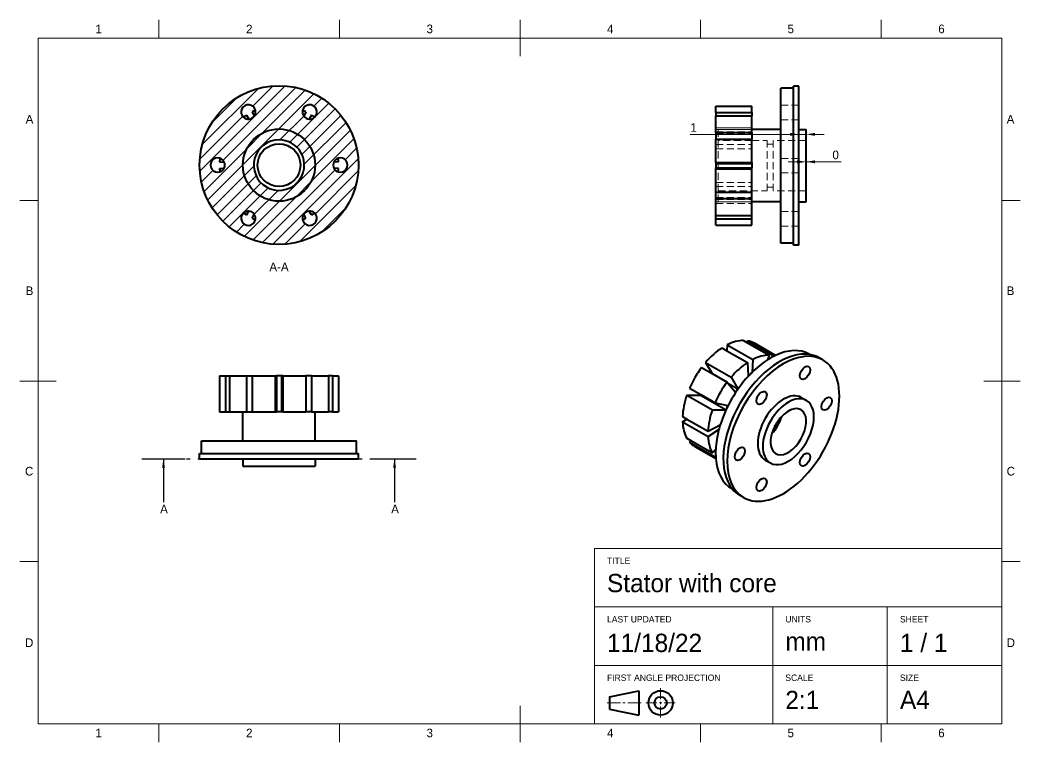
# Model space of a CAD drawing. Header units: millimetres. Extents: x 15 to 292, y 5 to 205.
import ezdxf

# ---------------------------------------------------------------- set-up
doc = ezdxf.new("R2010")
doc.units = ezdxf.units.MM
doc.linetypes.add('DraftedLine', pattern=[3, 2, -1])
doc.linetypes.add('SectionLineISO', pattern=[13.758333, 4.233333, -2.116667, 1.058333, -2.116667, 4.233333])
for name, color, linetype in [('Annotations', 7, 'Continuous'), ('Border', 7, 'Continuous'), ('Geometries', 7, 'Continuous')]:
    doc.layers.add(name, color=color, linetype=linetype)
doc.styles.add('Shapr0', font='txt', dxfattribs={"height": 2.3925})
doc.styles.add('Shapr1', font='txt', dxfattribs={"height": 2.3925})
doc.styles.add('Shapr4', font='txt', dxfattribs={"height": 2.3925})
doc.styles.add('Shapr5', font='txt', dxfattribs={"height": 1.19625})
doc.styles.add('Shapr6', font='txt', dxfattribs={"height": 1.19625})
doc.dimstyles.new('ISO-25', dxfattribs={"dimtxt": 2.5, "dimasz": 2.5, "dimexe": 1.25, "dimexo": 0.625, "dimtad": 1, "dimtxsty": 'Standard', "dimcen": 2.5, "dimadec": 0, "dimazin": 0, "dimtfac": 1, "dimtmove": 0, "dimatfit": 3, "dimfxl": 1, "dimarcsym": 0})

# ---------------------------------------------------------------- blocks, each defined once
blk = doc.blocks.new('*D2')
at = {"layer": 'Annotations', "color": 0, "linetype": 'Continuous', "lineweight": 15}
for p, q in [((232.75, 174.03), (232.75, 164.47)), ((232.75, 155.28), (232.75, 166.97)), ((230.25, 165.72), (227.75, 165.72)), ((232.75, 165.72), (242.43, 165.72)), ((232.75, 165.72), (232.75, 165.72)), ((235.25, 165.72), (237.75, 165.72))]:
    blk.add_line(p, q, dxfattribs=at)
at = {"layer": 'Annotations', "color": 0}
for points in [[(230.25, 165.3), (230.25, 166.13), (232.75, 165.72)], [(235.25, 166.13), (235.25, 165.3), (232.75, 165.72)]]:
    blk.add_solid(points, dxfattribs=at)
at = {"layer": 'Defpoints', "color": 0}
for p in [(232.75, 174.65), (232.75, 165.72), (232.75, 154.65)]:
    blk.add_point(p, dxfattribs=at)
at = {"layer": 'Annotations', "color": 0, "lineweight": 15, "insert": (240.93, 167.61), "char_height": 2.393, "attachment_point": 5, "style": 'Shapr4'}
blk.add_mtext('\\A1;0', dxfattribs=at)
blk = doc.blocks.new('*D3')
at = {"layer": 'Annotations', "color": 0, "linetype": 'Continuous', "lineweight": 15}
for p, q in [((230.75, 173.32), (200.6, 173.32)), ((228.25, 173.32), (225.75, 173.32)), ((230.75, 173.32), (232.75, 173.32)), ((235.25, 173.32), (237.75, 173.32))]:
    blk.add_line(p, q, dxfattribs=at)
at = {"layer": 'Annotations', "color": 0}
for points in [[(228.25, 172.91), (228.25, 173.74), (230.75, 173.32)], [(235.25, 173.74), (235.25, 172.91), (232.75, 173.32)]]:
    blk.add_solid(points, dxfattribs=at)
at = {"layer": 'Defpoints', "color": 0}
for p in [(232.75, 173.32), (230.75, 164.65), (232.75, 164.65)]:
    blk.add_point(p, dxfattribs=at)
at = {"layer": 'Annotations', "color": 0, "lineweight": 15, "insert": (201.58, 175.22), "char_height": 2.393, "attachment_point": 5, "style": 'Shapr4'}
blk.add_mtext('\\A1;1', dxfattribs=at)
blk = doc.blocks.new('*U5')
at = {"layer": 'Border', "linetype": 'Continuous', "lineweight": 15}
for p, q in [((287, 58.6), (174.1, 58.6)), ((174.1, 10), (174.1, 58.6)), ((287, 10), (287, 58.6)), ((287, 42.4), (174.1, 42.4)), ((223.5, 10), (223.5, 42.4)), ((255.25, 10), (255.25, 42.4)), ((287, 26.2), (174.1, 26.2)), ((192.450088, 16.837486), (192.450088, 19.875004)), ((177.6, 15.82498), (181.312522, 15.82498)), ((181.987526, 15.82498), (182.66253, 15.82498)), ((187.050056, 15.82498), (183.337534, 15.82498)), ((191.437582, 15.82498), (188.400064, 15.82498)), ((192.112586, 15.82498), (192.78759, 15.82498)), ((192.450088, 15.487478), (192.450088, 16.162482)), ((192.450088, 14.812474), (192.450088, 11.774956)), ((193.462594, 15.82498), (196.500112, 15.82498)), ((287, 10), (174.1, 10))]:
    blk.add_line(p, q, dxfattribs=at)
at = {"layer": 'Border', "linetype": 'Continuous', "lineweight": 40}
for p, q in [((178.275004, 17.51249), (186.375052, 19.2)), ((178.275004, 17.51249), (178.275004, 14.13747)), ((186.375052, 19.2), (186.375052, 12.44996)), ((178.275004, 14.13747), (186.375052, 12.44996))]:
    blk.add_line(p, q, dxfattribs=at)
for radius in [3.37502, 1.68751]:
    blk.add_circle((192.450088, 15.82498), radius, dxfattribs=at)
blk = doc.blocks.new('*U4')
at = {"layer": 'Annotations', "linetype": 'Continuous', "lineweight": -3}
for p, q in [((48.75, 83.45), (60.75, 83.45)), ((112.75, 83.45), (124.75, 83.45))]:
    blk.add_line(p, q, dxfattribs=at)
at = {"layer": 'Annotations', "linetype": 'SectionLineISO', "lineweight": -3, "flags": 128}
blk.add_lwpolyline([(54.75, 83.45), (118.75, 83.45)], dxfattribs=at)
at = {"layer": 'Annotations', "linetype": 'Continuous', "lineweight": -3, "char_height": 2.39, "width": 2000, "attachment_point": 4, "style": 'Shapr5'}
for insert in [(53.82, 69.54), (117.82, 69.54)]:
    blk.add_mtext('A', dxfattribs=dict(at, insert=insert))
at = {"layer": 'Annotations', "linetype": 'Continuous', "lineweight": -3}
for points in [[(54.75, 83.45), (54.75, 71.45)], [(118.75, 83.45), (118.75, 71.45)]]:
    blk.add_leader(points, dimstyle='ISO-25', dxfattribs=at)

msp = doc.modelspace()

# ---------------------------------------------------------------- hatches: boundary and pattern name
at = {"layer": 'Geometries', "linetype": 'Continuous', "lineweight": 15}
h = msp.add_hatch(dxfattribs=at)
h.set_pattern_fill('ANSI31', color=256, scale=0.75, style=0)
h.set_pattern_definition([(45, (86.75, 164.809), (-1.6838, 1.6838), [])])
h.paths.add_polyline_path([(86.75, 171.809), (86.538, 171.806), (86.327, 171.796), (86.116, 171.78), (85.905, 171.758), (85.696, 171.729), (85.487, 171.694), (85.279, 171.653), (85.073, 171.605), (84.868, 171.551), (84.665, 171.491), (84.464, 171.425), (84.265, 171.353), (84.069, 171.275), (83.874, 171.191), (83.683, 171.101), (83.494, 171.006), (83.308, 170.904), (83.125, 170.798), (82.946, 170.685), (82.77, 170.568), (82.598, 170.445), (82.429, 170.316), (82.265, 170.183), (82.104, 170.045), (81.948, 169.902), (81.796, 169.755), (81.649, 169.603), (81.507, 169.446), (81.369, 169.286), (81.236, 169.121), (81.108, 168.952), (80.985, 168.78), (80.868, 168.604), (80.756, 168.424), (80.649, 168.241), (80.548, 168.055), (80.453, 167.866), (80.363, 167.675), (80.28, 167.48), (80.202, 167.283), (80.13, 167.084), (80.064, 166.883), (80.005, 166.68), (79.951, 166.475), (79.904, 166.269), (79.863, 166.061), (79.828, 165.853), (79.8, 165.643), (79.778, 165.432), (79.762, 165.221), (79.753, 165.01), (79.75, 164.798), (79.754, 164.587), (79.763, 164.375), (79.78, 164.164), (79.802, 163.954), (79.831, 163.744), (79.867, 163.535), (79.908, 163.328), (79.956, 163.122), (80.011, 162.917), (80.071, 162.714), (80.137, 162.513), (80.21, 162.314), (80.288, 162.118), (80.372, 161.924), (80.462, 161.732), (80.558, 161.543), (80.66, 161.358), (80.767, 161.175), (80.88, 160.996), (80.998, 160.82), (81.121, 160.648), (81.249, 160.48), (81.383, 160.316), (81.521, 160.155), (81.664, 159.999), (81.812, 159.848), (81.964, 159.701), (82.121, 159.558), (82.281, 159.421), (82.446, 159.288), (82.615, 159.161), (82.788, 159.038), (82.964, 158.921), (83.144, 158.809), (83.327, 158.703), (83.513, 158.602), (83.702, 158.507), (83.894, 158.418), (84.089, 158.335), (84.286, 158.257), (84.485, 158.186), (84.686, 158.12), (84.889, 158.061), (85.094, 158.008), (85.3, 157.961), (85.508, 157.92), (85.717, 157.886), (85.927, 157.858), (86.137, 157.836), (86.348, 157.821), (86.56, 157.812), (86.772, 157.809), (86.983, 157.813), (87.195, 157.823), (87.406, 157.84), (87.616, 157.863), (87.826, 157.892), (88.034, 157.928), (88.242, 157.97), (88.448, 158.018), (88.652, 158.072), (88.855, 158.133), (89.056, 158.2), (89.255, 158.272), (89.451, 158.351), (89.645, 158.436), (89.837, 158.526), (90.025, 158.622), (90.211, 158.724), (90.393, 158.832), (90.572, 158.945), (90.748, 159.063), (90.919, 159.186), (91.088, 159.315), (91.252, 159.448), (91.412, 159.587), (91.567, 159.73), (91.719, 159.878), (91.866, 160.031), (92.008, 160.188), (92.145, 160.349), (92.277, 160.514), (92.405, 160.683), (92.527, 160.856), (92.644, 161.032), (92.755, 161.212), (92.861, 161.395), (92.962, 161.582), (93.056, 161.771), (93.145, 161.963), (93.228, 162.158), (93.306, 162.355), (93.377, 162.554), (93.442, 162.755), (93.501, 162.959), (93.554, 163.164), (93.601, 163.37), (93.641, 163.578), (93.675, 163.787), (93.703, 163.997), (93.724, 164.207), (93.739, 164.418), (93.748, 164.63), (93.75, 164.841), (93.746, 165.053), (93.735, 165.264), (93.718, 165.475), (93.695, 165.686), (93.665, 165.895), (93.629, 166.104), (93.587, 166.311), (93.538, 166.517), (93.484, 166.722), (93.423, 166.924), (93.356, 167.125), (93.283, 167.324), (93.204, 167.52), (93.119, 167.714), (93.028, 167.905), (92.932, 168.094), (92.829, 168.279), (92.722, 168.461), (92.609, 168.64), (92.49, 168.815), (92.366, 168.987), (92.237, 169.155), (92.104, 169.319), (91.965, 169.479), (91.821, 169.634), (91.673, 169.785), (91.52, 169.932), (91.363, 170.074), (91.202, 170.211), (91.037, 170.343), (90.867, 170.47), (90.694, 170.592), (90.518, 170.709), (90.338, 170.82), (90.154, 170.925), (89.968, 171.026), (89.778, 171.12), (89.586, 171.209), (89.391, 171.291), (89.194, 171.368), (88.995, 171.439), (88.793, 171.504), (88.59, 171.563), (88.385, 171.615), (88.178, 171.662), (87.971, 171.702), (87.762, 171.735), (87.552, 171.763), (87.341, 171.784), (87.13, 171.799), (86.919, 171.807)], flags=0)
h.paths.add_polyline_path([(95.41, 169.809), (95.534, 169.588), (95.652, 169.365), (95.764, 169.138), (95.871, 168.909), (95.972, 168.677), (96.067, 168.442), (96.156, 168.205), (96.239, 167.966), (96.315, 167.725), (96.386, 167.482), (96.451, 167.238), (96.509, 166.991), (96.561, 166.744), (96.607, 166.495), (96.646, 166.245), (96.679, 165.994), (96.706, 165.743), (96.727, 165.491), (96.741, 165.238), (96.748, 164.985), (96.75, 164.732), (96.745, 164.479), (96.733, 164.227), (96.715, 163.974), (96.691, 163.723), (96.66, 163.471), (96.623, 163.221), (96.58, 162.972), (96.53, 162.724), (96.474, 162.477), (96.412, 162.232), (96.344, 161.988), (96.27, 161.747), (96.189, 161.507), (96.102, 161.269), (96.01, 161.034), (95.911, 160.801), (95.807, 160.57), (95.697, 160.342), (95.581, 160.117), (95.46, 159.896), (95.333, 159.677), (95.2, 159.461), (95.062, 159.249), (94.919, 159.041), (94.77, 158.836), (94.617, 158.635), (94.458, 158.438), (94.294, 158.245), (94.126, 158.056), (93.953, 157.872), (93.775, 157.692), (93.593, 157.517), (93.406, 157.346), (93.215, 157.18), (93.02, 157.019), (92.821, 156.863), (92.618, 156.712), (92.411, 156.566), (92.201, 156.425), (91.987, 156.29), (91.77, 156.16), (91.55, 156.036), (91.326, 155.917), (91.1, 155.805), (90.871, 155.697), (90.639, 155.596), (90.404, 155.501), (90.168, 155.411), (89.929, 155.328), (89.688, 155.25), (89.445, 155.179), (89.201, 155.114), (88.955, 155.055), (88.708, 155.002), (88.459, 154.956), (88.209, 154.916), (87.958, 154.882), (87.707, 154.855), (87.455, 154.834), (87.202, 154.819), (86.949, 154.811), (86.696, 154.809), (86.443, 154.814), (86.191, 154.825), (85.938, 154.842), (85.686, 154.866), (85.435, 154.896), (85.185, 154.932), (84.936, 154.975), (84.687, 155.024), (84.441, 155.079), (84.195, 155.141), (83.951, 155.209), (83.71, 155.282), (83.47, 155.362), (83.232, 155.448), (82.996, 155.54), (82.763, 155.638), (82.532, 155.742), (82.304, 155.852), (82.079, 155.967), (81.857, 156.088), (81.638, 156.215), (81.422, 156.347), (81.21, 156.484), (81.001, 156.627), (80.796, 156.775), (80.594, 156.928), (80.397, 157.086), (80.204, 157.25), (80.014, 157.418), (79.83, 157.59), (79.649, 157.768), (79.473, 157.95), (79.302, 158.136), (79.136, 158.326), (78.974, 158.521), (78.818, 158.72), (78.666, 158.922), (78.52, 159.129), (78.379, 159.339), (78.243, 159.552), (78.113, 159.769), (77.988, 159.989), (77.869, 160.212), (77.756, 160.439), (77.648, 160.667), (77.546, 160.899), (77.45, 161.133), (77.36, 161.369), (77.276, 161.608), (77.198, 161.849), (77.126, 162.091), (77.061, 162.336), (77.001, 162.582), (76.948, 162.829), (76.901, 163.077), (76.86, 163.327), (76.826, 163.578), (76.798, 163.829), (76.777, 164.081), (76.761, 164.334), (76.752, 164.587), (76.75, 164.84), (76.754, 165.092), (76.764, 165.345), (76.781, 165.598), (76.804, 165.85), (76.834, 166.101), (76.87, 166.351), (76.912, 166.601), (76.96, 166.849), (77.015, 167.096), (77.076, 167.341), (77.143, 167.585), (77.216, 167.828), (77.296, 168.068), (77.381, 168.306), (77.473, 168.542), (77.57, 168.775), (77.673, 169.006), (77.782, 169.234), (77.897, 169.46), (78.018, 169.682), (78.144, 169.902), (78.275, 170.118), (78.412, 170.33), (78.555, 170.539), (78.702, 170.745), (78.855, 170.947), (79.013, 171.144), (79.176, 171.338), (79.343, 171.528), (79.515, 171.713), (79.692, 171.894), (79.874, 172.07), (80.06, 172.241), (80.25, 172.408), (80.444, 172.57), (80.643, 172.727), (80.845, 172.879), (81.051, 173.026), (81.261, 173.168), (81.474, 173.304), (81.69, 173.434), (81.91, 173.56), (82.133, 173.679), (82.359, 173.793), (82.587, 173.901), (82.819, 174.004), (83.053, 174.1), (83.289, 174.191), (83.527, 174.275), (83.768, 174.354), (84.01, 174.426), (84.254, 174.493), (84.5, 174.553), (84.747, 174.606), (84.996, 174.654), (85.245, 174.695), (85.496, 174.73), (85.747, 174.759), (85.999, 174.781), (86.252, 174.797), (86.505, 174.806), (86.758, 174.809), (87.01, 174.806), (87.263, 174.796), (87.516, 174.78), (87.768, 174.757), (88.019, 174.728), (88.27, 174.693), (88.519, 174.651), (88.767, 174.603), (89.015, 174.549), (89.26, 174.489), (89.504, 174.422), (89.747, 174.349), (89.987, 174.271), (90.225, 174.186), (90.461, 174.095), (90.695, 173.998), (90.926, 173.895), (91.155, 173.787), (91.38, 173.672), (91.603, 173.552), (91.823, 173.427), (92.039, 173.296), (92.252, 173.159), (92.462, 173.017), (92.667, 172.87), (92.869, 172.718), (93.067, 172.561), (93.262, 172.398), (93.451, 172.231), (93.637, 172.059), (93.818, 171.883), (93.995, 171.702), (94.167, 171.516), (94.334, 171.327), (94.497, 171.133), (94.654, 170.935), (94.807, 170.733), (94.954, 170.527), (95.096, 170.318), (95.233, 170.105), (95.364, 169.889)], flags=0)
h.paths.add_polyline_path([(96.982, 151.087), (97.084, 150.885), (97.162, 150.672), (97.216, 150.453), (97.245, 150.229), (97.248, 150.002), (97.226, 149.777), (97.178, 149.556), (97.106, 149.342), (97.01, 149.137), (96.892, 148.944), (96.752, 148.766), (96.594, 148.605), (96.418, 148.463), (96.227, 148.342), (96.024, 148.242), (95.811, 148.167), (95.59, 148.116), (95.366, 148.09), (95.14, 148.09), (94.915, 148.115), (94.694, 148.165), (94.481, 148.24), (94.278, 148.339), (94.086, 148.46), (93.91, 148.602), (93.751, 148.762), (93.611, 148.94), (93.492, 149.132), (93.396, 149.337), (93.323, 149.551), (93.275, 149.772), (93.252, 149.997), (93.255, 150.223), (93.283, 150.448), (93.336, 150.667), (93.414, 150.88), (93.515, 151.082), (93.639, 151.271), (93.783, 151.446), (93.946, 151.603), (94.125, 151.74), (94.319, 151.857), (94.525, 151.95), (94.74, 152.02), (94.961, 152.066), (95.187, 152.086), (95.413, 152.08), (95.637, 152.049), (95.856, 151.993), (96.067, 151.912), (96.268, 151.808), (96.456, 151.682), (96.628, 151.536), (96.783, 151.371), (96.918, 151.19)], flags=0)
h.paths.add_polyline_path([(71.482, 165.809), (71.584, 165.607), (71.662, 165.395), (71.716, 165.175), (71.745, 164.951), (71.748, 164.725), (71.726, 164.5), (71.678, 164.279), (71.606, 164.064), (71.51, 163.86), (71.392, 163.667), (71.252, 163.489), (71.094, 163.328), (70.918, 163.185), (70.727, 163.064), (70.524, 162.965), (70.311, 162.889), (70.09, 162.838), (69.866, 162.812), (69.64, 162.812), (69.415, 162.837), (69.194, 162.888), (68.981, 162.963), (68.778, 163.061), (68.586, 163.182), (68.41, 163.324), (68.251, 163.485), (68.111, 163.662), (67.992, 163.855), (67.896, 164.059), (67.823, 164.273), (67.775, 164.494), (67.752, 164.719), (67.755, 164.946), (67.783, 165.17), (67.836, 165.39), (67.914, 165.602), (68.015, 165.804), (68.139, 165.994), (68.283, 166.168), (68.446, 166.325), (68.625, 166.463), (68.819, 166.579), (69.025, 166.673), (69.24, 166.743), (69.461, 166.788), (69.687, 166.808), (69.913, 166.802), (70.137, 166.771), (70.356, 166.715), (70.567, 166.634), (70.768, 166.53), (70.956, 166.405), (71.128, 166.258), (71.283, 166.093), (71.418, 165.912)], flags=0)
h.paths.add_polyline_path([(79.982, 151.087), (80.084, 150.885), (80.162, 150.672), (80.216, 150.453), (80.245, 150.229), (80.248, 150.002), (80.226, 149.777), (80.178, 149.556), (80.106, 149.342), (80.01, 149.137), (79.892, 148.944), (79.752, 148.766), (79.594, 148.605), (79.418, 148.463), (79.227, 148.342), (79.024, 148.242), (78.811, 148.167), (78.59, 148.116), (78.366, 148.09), (78.14, 148.09), (77.915, 148.115), (77.694, 148.165), (77.481, 148.24), (77.278, 148.339), (77.086, 148.46), (76.91, 148.602), (76.751, 148.762), (76.611, 148.94), (76.492, 149.132), (76.396, 149.337), (76.323, 149.551), (76.275, 149.772), (76.252, 149.997), (76.255, 150.223), (76.283, 150.448), (76.336, 150.667), (76.414, 150.88), (76.515, 151.082), (76.639, 151.271), (76.783, 151.446), (76.946, 151.603), (77.125, 151.74), (77.319, 151.857), (77.525, 151.95), (77.74, 152.02), (77.961, 152.066), (78.187, 152.086), (78.413, 152.08), (78.637, 152.049), (78.856, 151.993), (79.067, 151.912), (79.268, 151.808), (79.456, 151.682), (79.628, 151.536), (79.783, 151.371), (79.918, 151.19)], flags=0)
h.paths.add_polyline_path([(105.482, 165.809), (105.584, 165.607), (105.662, 165.395), (105.716, 165.175), (105.745, 164.951), (105.748, 164.725), (105.726, 164.5), (105.678, 164.279), (105.606, 164.064), (105.51, 163.86), (105.392, 163.667), (105.252, 163.489), (105.094, 163.328), (104.918, 163.185), (104.727, 163.064), (104.524, 162.965), (104.311, 162.889), (104.09, 162.838), (103.866, 162.812), (103.64, 162.812), (103.415, 162.837), (103.194, 162.888), (102.981, 162.963), (102.778, 163.061), (102.586, 163.182), (102.41, 163.324), (102.251, 163.485), (102.111, 163.662), (101.992, 163.855), (101.896, 164.059), (101.823, 164.273), (101.775, 164.494), (101.752, 164.719), (101.755, 164.946), (101.783, 165.17), (101.836, 165.39), (101.914, 165.602), (102.015, 165.804), (102.139, 165.994), (102.283, 166.168), (102.446, 166.325), (102.625, 166.463), (102.819, 166.579), (103.025, 166.673), (103.24, 166.743), (103.461, 166.788), (103.687, 166.808), (103.913, 166.802), (104.137, 166.771), (104.356, 166.715), (104.567, 166.634), (104.768, 166.53), (104.956, 166.405), (105.128, 166.258), (105.283, 166.093), (105.418, 165.912)], flags=0)
h.paths.add_polyline_path([(96.982, 180.531), (97.084, 180.329), (97.162, 180.117), (97.216, 179.898), (97.245, 179.673), (97.248, 179.447), (97.226, 179.222), (97.178, 179.001), (97.106, 178.787), (97.01, 178.582), (96.892, 178.389), (96.752, 178.211), (96.594, 178.05), (96.418, 177.908), (96.227, 177.786), (96.024, 177.687), (95.811, 177.612), (95.59, 177.561), (95.366, 177.535), (95.14, 177.534), (94.915, 177.56), (94.694, 177.61), (94.481, 177.685), (94.278, 177.784), (94.086, 177.905), (93.91, 178.046), (93.751, 178.207), (93.611, 178.385), (93.492, 178.577), (93.396, 178.782), (93.323, 178.996), (93.275, 179.217), (93.252, 179.442), (93.255, 179.668), (93.283, 179.892), (93.336, 180.112), (93.414, 180.325), (93.515, 180.527), (93.639, 180.716), (93.783, 180.891), (93.946, 181.048), (94.125, 181.185), (94.319, 181.302), (94.525, 181.395), (94.74, 181.465), (94.961, 181.51), (95.187, 181.53), (95.413, 181.525), (95.637, 181.494), (95.856, 181.437), (96.067, 181.357), (96.268, 181.253), (96.456, 181.127), (96.628, 180.981), (96.783, 180.816), (96.918, 180.634)], flags=0)
h.paths.add_polyline_path([(79.982, 180.531), (80.084, 180.329), (80.162, 180.117), (80.216, 179.898), (80.245, 179.673), (80.248, 179.447), (80.226, 179.222), (80.178, 179.001), (80.106, 178.787), (80.01, 178.582), (79.892, 178.389), (79.752, 178.211), (79.594, 178.05), (79.418, 177.908), (79.227, 177.786), (79.024, 177.687), (78.811, 177.612), (78.59, 177.561), (78.366, 177.535), (78.14, 177.534), (77.915, 177.56), (77.694, 177.61), (77.481, 177.685), (77.278, 177.784), (77.086, 177.905), (76.91, 178.046), (76.751, 178.207), (76.611, 178.385), (76.492, 178.577), (76.396, 178.782), (76.323, 178.996), (76.275, 179.217), (76.252, 179.442), (76.255, 179.668), (76.283, 179.892), (76.336, 180.112), (76.414, 180.325), (76.515, 180.527), (76.639, 180.716), (76.783, 180.891), (76.946, 181.048), (77.125, 181.185), (77.319, 181.302), (77.525, 181.395), (77.74, 181.465), (77.961, 181.51), (78.187, 181.53), (78.413, 181.525), (78.637, 181.494), (78.856, 181.437), (79.067, 181.357), (79.268, 181.253), (79.456, 181.127), (79.628, 180.981), (79.783, 180.816), (79.918, 180.634)], flags=0)
h.paths.add_polyline_path([(95.41, 169.809), (95.534, 169.588), (95.652, 169.365), (95.764, 169.138), (95.871, 168.909), (95.972, 168.677), (96.067, 168.442), (96.156, 168.205), (96.239, 167.966), (96.315, 167.725), (96.386, 167.482), (96.451, 167.238), (96.509, 166.991), (96.561, 166.744), (96.607, 166.495), (96.646, 166.245), (96.679, 165.994), (96.706, 165.743), (96.727, 165.491), (96.741, 165.238), (96.748, 164.985), (96.75, 164.732), (96.745, 164.479), (96.733, 164.227), (96.715, 163.974), (96.691, 163.723), (96.66, 163.471), (96.623, 163.221), (96.58, 162.972), (96.53, 162.724), (96.474, 162.477), (96.412, 162.232), (96.344, 161.988), (96.27, 161.747), (96.189, 161.507), (96.102, 161.269), (96.01, 161.034), (95.911, 160.801), (95.807, 160.57), (95.697, 160.342), (95.581, 160.117), (95.46, 159.896), (95.333, 159.677), (95.2, 159.461), (95.062, 159.249), (94.919, 159.041), (94.77, 158.836), (94.617, 158.635), (94.458, 158.438), (94.294, 158.245), (94.126, 158.056), (93.953, 157.872), (93.775, 157.692), (93.593, 157.517), (93.406, 157.346), (93.215, 157.18), (93.02, 157.019), (92.821, 156.863), (92.618, 156.712), (92.411, 156.566), (92.201, 156.425), (91.987, 156.29), (91.77, 156.16), (91.55, 156.036), (91.326, 155.917), (91.1, 155.805), (90.871, 155.697), (90.639, 155.596), (90.404, 155.501), (90.168, 155.411), (89.929, 155.328), (89.688, 155.25), (89.445, 155.179), (89.201, 155.114), (88.955, 155.055), (88.708, 155.002), (88.459, 154.956), (88.209, 154.916), (87.958, 154.882), (87.707, 154.855), (87.455, 154.834), (87.202, 154.819), (86.949, 154.811), (86.696, 154.809), (86.443, 154.814), (86.191, 154.825), (85.938, 154.842), (85.686, 154.866), (85.435, 154.896), (85.185, 154.932), (84.936, 154.975), (84.687, 155.024), (84.441, 155.079), (84.195, 155.141), (83.951, 155.209), (83.71, 155.282), (83.47, 155.362), (83.232, 155.448), (82.996, 155.54), (82.763, 155.638), (82.532, 155.742), (82.304, 155.852), (82.079, 155.967), (81.857, 156.088), (81.638, 156.215), (81.422, 156.347), (81.21, 156.484), (81.001, 156.627), (80.796, 156.775), (80.594, 156.928), (80.397, 157.086), (80.204, 157.25), (80.014, 157.418), (79.83, 157.59), (79.649, 157.768), (79.473, 157.95), (79.302, 158.136), (79.136, 158.326), (78.974, 158.521), (78.818, 158.72), (78.666, 158.922), (78.52, 159.129), (78.379, 159.339), (78.243, 159.552), (78.113, 159.769), (77.988, 159.989), (77.869, 160.212), (77.756, 160.439), (77.648, 160.667), (77.546, 160.899), (77.45, 161.133), (77.36, 161.369), (77.276, 161.608), (77.198, 161.849), (77.126, 162.091), (77.061, 162.336), (77.001, 162.582), (76.948, 162.829), (76.901, 163.077), (76.86, 163.327), (76.826, 163.578), (76.798, 163.829), (76.777, 164.081), (76.761, 164.334), (76.752, 164.587), (76.75, 164.84), (76.754, 165.092), (76.764, 165.345), (76.781, 165.598), (76.804, 165.85), (76.834, 166.101), (76.87, 166.351), (76.912, 166.601), (76.96, 166.849), (77.015, 167.096), (77.076, 167.341), (77.143, 167.585), (77.216, 167.828), (77.296, 168.068), (77.381, 168.306), (77.473, 168.542), (77.57, 168.775), (77.673, 169.006), (77.782, 169.234), (77.897, 169.46), (78.018, 169.682), (78.144, 169.902), (78.275, 170.118), (78.412, 170.33), (78.555, 170.539), (78.702, 170.745), (78.855, 170.947), (79.013, 171.144), (79.176, 171.338), (79.343, 171.528), (79.515, 171.713), (79.692, 171.894), (79.874, 172.07), (80.06, 172.241), (80.25, 172.408), (80.444, 172.57), (80.643, 172.727), (80.845, 172.879), (81.051, 173.026), (81.261, 173.168), (81.474, 173.304), (81.69, 173.434), (81.91, 173.56), (82.133, 173.679), (82.359, 173.793), (82.587, 173.901), (82.819, 174.004), (83.053, 174.1), (83.289, 174.191), (83.527, 174.275), (83.768, 174.354), (84.01, 174.426), (84.254, 174.493), (84.5, 174.553), (84.747, 174.606), (84.996, 174.654), (85.245, 174.695), (85.496, 174.73), (85.747, 174.759), (85.999, 174.781), (86.252, 174.797), (86.505, 174.806), (86.758, 174.809), (87.01, 174.806), (87.263, 174.796), (87.516, 174.78), (87.768, 174.757), (88.019, 174.728), (88.27, 174.693), (88.519, 174.651), (88.767, 174.603), (89.015, 174.549), (89.26, 174.489), (89.504, 174.422), (89.747, 174.349), (89.987, 174.271), (90.225, 174.186), (90.461, 174.095), (90.695, 173.998), (90.926, 173.895), (91.155, 173.787), (91.38, 173.672), (91.603, 173.552), (91.823, 173.427), (92.039, 173.296), (92.252, 173.159), (92.462, 173.017), (92.667, 172.87), (92.869, 172.718), (93.067, 172.561), (93.262, 172.398), (93.451, 172.231), (93.637, 172.059), (93.818, 171.883), (93.995, 171.702), (94.167, 171.516), (94.334, 171.327), (94.497, 171.133), (94.654, 170.935), (94.807, 170.733), (94.954, 170.527), (95.096, 170.318), (95.233, 170.105), (95.364, 169.889)], flags=0)
h.paths.add_polyline_path([(105.803, 175.809), (105.635, 176.095), (105.439, 176.415), (105.239, 176.733), (105.033, 177.046), (104.821, 177.356), (104.605, 177.663), (104.383, 177.965), (104.156, 178.264), (103.924, 178.559), (103.687, 178.85), (103.445, 179.137), (103.198, 179.419), (102.947, 179.698), (102.69, 179.972), (102.429, 180.241), (102.164, 180.507), (101.894, 180.767), (101.619, 181.023), (101.341, 181.274), (101.058, 181.521), (100.771, 181.762), (100.48, 181.999), (100.184, 182.231), (99.885, 182.457), (99.582, 182.679), (99.276, 182.895), (98.965, 183.106), (98.652, 183.312), (98.334, 183.512), (98.014, 183.707), (97.69, 183.896), (97.363, 184.08), (97.032, 184.258), (96.699, 184.431), (96.363, 184.598), (96.024, 184.759), (95.683, 184.914), (95.338, 185.063), (94.992, 185.207), (94.643, 185.345), (94.291, 185.476), (93.938, 185.602), (93.582, 185.721), (93.224, 185.835), (92.865, 185.942), (92.503, 186.043), (92.14, 186.138), (91.776, 186.227), (91.41, 186.31), (91.042, 186.386), (90.674, 186.456), (90.304, 186.52), (89.933, 186.577), (89.562, 186.629), (89.189, 186.673), (88.816, 186.712), (88.442, 186.744), (88.067, 186.769), (87.693, 186.789), (87.318, 186.802), (86.943, 186.808), (86.567, 186.808), (86.192, 186.802), (85.817, 186.789), (85.442, 186.77), (85.068, 186.745), (84.694, 186.713), (84.321, 186.674), (83.948, 186.63), (83.577, 186.579), (83.206, 186.522), (82.836, 186.458), (82.467, 186.388), (82.1, 186.312), (81.734, 186.229), (81.369, 186.141), (81.006, 186.046), (80.645, 185.945), (80.285, 185.838), (79.928, 185.724), (79.572, 185.605), (79.218, 185.48), (78.867, 185.348), (78.518, 185.211), (78.171, 185.067), (77.827, 184.918), (77.485, 184.763), (77.146, 184.602), (76.81, 184.435), (76.476, 184.263), (76.146, 184.085), (75.819, 183.901), (75.495, 183.712), (75.174, 183.517), (74.857, 183.317), (74.543, 183.112), (74.232, 182.901), (73.926, 182.685), (73.623, 182.463), (73.324, 182.237), (73.028, 182.005), (72.737, 181.769), (72.45, 181.527), (72.167, 181.281), (71.888, 181.03), (71.613, 180.774), (71.343, 180.514), (71.078, 180.248), (70.817, 179.979), (70.56, 179.705), (70.309, 179.427), (70.062, 179.144), (69.82, 178.857), (69.582, 178.567), (69.35, 178.272), (69.123, 177.973), (68.901, 177.671), (68.684, 177.364), (68.473, 177.054), (68.267, 176.741), (68.066, 176.424), (67.871, 176.104), (67.681, 175.78), (67.496, 175.453), (67.318, 175.123), (67.145, 174.79), (66.977, 174.454), (66.816, 174.116), (66.66, 173.774), (66.51, 173.43), (66.366, 173.084), (66.227, 172.735), (66.095, 172.384), (65.969, 172.031), (65.849, 171.675), (65.735, 171.318), (65.627, 170.958), (65.525, 170.597), (65.429, 170.234), (65.34, 169.87), (65.257, 169.504), (65.18, 169.137), (65.109, 168.768), (65.045, 168.399), (64.987, 168.028), (64.935, 167.656), (64.89, 167.284), (64.851, 166.911), (64.818, 166.537), (64.792, 166.162), (64.772, 165.788), (64.758, 165.413), (64.751, 165.038), (64.75, 164.662), (64.756, 164.287), (64.768, 163.912), (64.787, 163.537), (64.812, 163.163), (64.843, 162.789), (64.881, 162.416), (64.925, 162.043), (64.975, 161.671), (65.032, 161.3), (65.095, 160.93), (65.164, 160.562), (65.239, 160.194), (65.321, 159.828), (65.409, 159.463), (65.504, 159.1), (65.604, 158.738), (65.711, 158.379), (65.823, 158.021), (65.942, 157.665), (66.067, 157.311), (66.198, 156.959), (66.335, 156.61), (66.478, 156.263), (66.626, 155.918), (66.781, 155.577), (66.941, 155.237), (67.107, 154.901), (67.279, 154.567), (67.457, 154.237), (67.64, 153.909), (67.829, 153.585), (68.023, 153.264), (68.222, 152.946), (68.427, 152.632), (68.638, 152.321), (68.853, 152.014), (69.074, 151.711), (69.3, 151.411), (69.531, 151.115), (69.767, 150.824), (70.008, 150.536), (70.254, 150.253), (70.505, 149.973), (70.76, 149.699), (71.02, 149.428), (71.285, 149.162), (71.554, 148.9), (71.827, 148.644), (72.105, 148.391), (72.388, 148.144), (72.674, 147.902), (72.964, 147.664), (73.259, 147.431), (73.557, 147.204), (73.859, 146.981), (74.165, 146.764), (74.475, 146.552), (74.788, 146.345), (75.104, 146.144), (75.425, 145.948), (75.748, 145.758), (76.074, 145.573), (76.404, 145.394), (76.737, 145.22), (77.072, 145.052), (77.411, 144.89), (77.752, 144.733), (78.095, 144.583), (78.442, 144.438), (78.79, 144.299), (79.141, 144.167), (79.494, 144.04), (79.85, 143.919), (80.207, 143.805), (80.566, 143.696), (80.927, 143.594), (81.29, 143.497), (81.654, 143.407), (82.02, 143.324), (82.387, 143.246), (82.755, 143.175), (83.125, 143.11), (83.495, 143.051), (83.867, 142.999), (84.239, 142.953), (84.613, 142.913), (84.986, 142.88), (85.361, 142.853), (85.735, 142.832), (86.11, 142.818), (86.485, 142.811), (86.861, 142.809), (87.236, 142.814), (87.611, 142.826), (87.986, 142.844), (88.36, 142.868), (88.734, 142.899), (89.107, 142.936), (89.48, 142.979), (89.852, 143.029), (90.223, 143.085), (90.593, 143.147), (90.962, 143.216), (91.33, 143.291), (91.696, 143.372), (92.061, 143.46), (92.424, 143.553), (92.786, 143.653), (93.146, 143.759), (93.504, 143.871), (93.86, 143.99), (94.214, 144.114), (94.566, 144.244), (94.916, 144.38), (95.263, 144.523), (95.608, 144.671), (95.95, 144.825), (96.289, 144.985), (96.626, 145.15), (96.96, 145.322), (97.291, 145.499), (97.618, 145.681), (97.943, 145.869), (98.265, 146.063), (98.583, 146.262), (98.897, 146.467), (99.208, 146.676), (99.516, 146.891), (99.819, 147.112), (100.119, 147.337), (100.415, 147.568), (100.707, 147.803), (100.995, 148.044), (101.279, 148.289), (101.559, 148.54), (101.834, 148.794), (102.105, 149.054), (102.372, 149.318), (102.634, 149.587), (102.891, 149.86), (103.144, 150.137), (103.391, 150.419), (103.634, 150.705), (103.872, 150.995), (104.106, 151.289), (104.334, 151.587), (104.557, 151.889), (104.774, 152.195), (104.987, 152.504), (105.194, 152.817), (105.396, 153.133), (105.592, 153.453), (105.783, 153.776), (105.969, 154.102), (106.148, 154.431), (106.323, 154.764), (106.491, 155.099), (106.654, 155.437), (106.811, 155.778), (106.962, 156.121), (107.107, 156.467), (107.246, 156.816), (107.38, 157.166), (107.507, 157.519), (107.628, 157.874), (107.744, 158.231), (107.853, 158.59), (107.956, 158.951), (108.053, 159.314), (108.143, 159.678), (108.228, 160.044), (108.306, 160.411), (108.378, 160.779), (108.443, 161.148), (108.503, 161.519), (108.556, 161.89), (108.602, 162.263), (108.642, 162.636), (108.676, 163.009), (108.704, 163.384), (108.725, 163.758), (108.74, 164.133), (108.748, 164.508), (108.75, 164.884), (108.745, 165.259), (108.735, 165.634), (108.717, 166.009), (108.694, 166.383), (108.664, 166.757), (108.627, 167.131), (108.584, 167.503), (108.535, 167.875), (108.48, 168.246), (108.418, 168.617), (108.35, 168.986), (108.276, 169.353), (108.195, 169.72), (108.108, 170.085), (108.015, 170.448), (107.916, 170.81), (107.81, 171.17), (107.699, 171.529), (107.581, 171.885), (107.457, 172.239), (107.328, 172.591), (107.192, 172.941), (107.05, 173.289), (106.903, 173.634), (106.749, 173.976), (106.59, 174.316), (106.425, 174.653), (106.254, 174.987), (106.078, 175.318), (105.896, 175.646)], flags=0)

# ---------------------------------------------------------------- linework, layer by layer
at = {"layer": 'Border', "linetype": 'Continuous', "lineweight": 15}
for p, q in [((53.5, 200), (53.5, 205)), ((103.5, 200), (103.5, 205)), ((153.5, 195), (153.5, 205)), ((203.5, 200), (203.5, 205)), ((253.5, 200), (253.5, 205)), ((287, 200), (20, 200)), ((20, 200), (20, 10)), ((287, 10), (287, 200)), ((20, 155), (15, 155)), ((287, 155), (292, 155)), ((25, 105), (15, 105)), ((282, 105), (292, 105)), ((20, 55), (15, 55)), ((287, 55), (292, 55)), ((153.5, 15), (153.5, 5)), ((20, 10), (287, 10)), ((53.5, 10), (53.5, 5)), ((103.5, 10), (103.5, 5)), ((203.5, 10), (203.5, 5)), ((253.5, 10), (253.5, 5))]:
    msp.add_line(p, q, dxfattribs=at)
at = {"layer": 'Geometries', "linetype": 'Continuous', "lineweight": 40}
for p, q in [((225.75, 174.65), (225.75, 186.15)), ((229.25, 186.15), (225.75, 186.15)), ((229.25, 186.15), (229.25, 186.65)), ((230.75, 186.65), (229.25, 186.65)), ((229.25, 143.15), (229.25, 186.15)), ((230.75, 174.65), (230.75, 186.65)), ((207.75, 179.372), (207.75, 181.117)), ((207.75, 181.117), (217.75, 181.117)), ((217.75, 179.372), (217.75, 181.117)), ((77.725, 178.622), (78.432, 177.54)), ((79.3, 179.531), (79.884, 178.378)), ((94.2, 179.531), (93.616, 178.378)), ((95.775, 178.622), (95.068, 177.54)), ((207.75, 179.372), (217.75, 179.372)), ((207.75, 179.372), (207.75, 178.463)), ((207.75, 173.791), (207.75, 178.463)), ((207.75, 178.463), (217.75, 178.463)), ((217.75, 179.372), (217.75, 178.463)), ((217.75, 174.65), (217.75, 178.463)), ((217.75, 173.791), (217.75, 174.65)), ((225.75, 174.65), (217.75, 174.65)), ((225.75, 154.65), (225.75, 174.65)), ((230.75, 174.65), (232.75, 174.65)), ((230.75, 154.65), (230.75, 174.65)), ((232.75, 154.65), (232.75, 174.65)), ((207.75, 173.791), (207.75, 171.976)), ((207.75, 173.791), (217.75, 173.791)), ((207.75, 165.559), (207.75, 171.976)), ((207.75, 171.976), (217.75, 171.976)), ((217.75, 173.791), (217.75, 171.976)), ((217.75, 165.559), (217.75, 171.976)), ((70.275, 165.718), (71.566, 165.647)), ((70.275, 163.9), (71.566, 163.971)), ((103.225, 165.718), (101.934, 165.647)), ((103.225, 163.9), (101.934, 163.971)), ((207.75, 165.559), (207.75, 165.229)), ((207.75, 165.559), (217.75, 165.559)), ((207.75, 165.229), (207.75, 164.071)), ((207.75, 165.229), (217.75, 165.229)), ((207.75, 164.071), (217.75, 164.071)), ((207.75, 163.741), (207.75, 164.071)), ((207.75, 157.324), (207.75, 163.741)), ((207.75, 163.741), (217.75, 163.741)), ((217.75, 165.559), (217.75, 165.229)), ((217.75, 165.229), (217.75, 164.071)), ((217.75, 163.741), (217.75, 164.071)), ((217.75, 157.324), (217.75, 163.741)), ((207.75, 155.509), (207.75, 157.324)), ((207.75, 157.324), (217.75, 157.324)), ((207.75, 150.837), (207.75, 155.509)), ((207.75, 155.509), (217.75, 155.509)), ((217.75, 155.509), (217.75, 157.324)), ((217.75, 154.65), (217.75, 155.509)), ((217.75, 150.837), (217.75, 154.65)), ((225.75, 154.65), (217.75, 154.65)), ((225.75, 143.15), (225.75, 154.65)), ((230.75, 142.65), (230.75, 154.65)), ((230.75, 154.65), (232.75, 154.65)), ((77.725, 150.996), (78.432, 152.078)), ((79.3, 150.087), (79.884, 151.24)), ((94.2, 150.087), (93.616, 151.24)), ((95.775, 150.996), (95.068, 152.078)), ((207.75, 149.928), (207.75, 150.837)), ((207.75, 150.837), (217.75, 150.837)), ((207.75, 148.183), (207.75, 149.928)), ((207.75, 149.928), (217.75, 149.928)), ((217.75, 149.928), (217.75, 150.837)), ((217.75, 148.183), (217.75, 149.928)), ((207.75, 148.183), (217.75, 148.183)), ((229.25, 143.15), (225.75, 143.15)), ((229.25, 142.65), (229.25, 143.15)), ((230.75, 142.65), (229.25, 142.65)), ((209.424, 114.172), (210.817, 113.368)), ((210.906, 115.028), (210.817, 113.368)), ((210.906, 115.028), (217.977, 110.946)), ((215.433, 116.217), (216.361, 115.682)), ((216.547, 116.118), (216.361, 115.682)), ((216.361, 115.682), (222.504, 112.135)), ((216.547, 116.118), (223.618, 112.035)), ((224.251, 112.075), (218.415, 115.445)), ((210.817, 113.368), (216.495, 110.09)), ((217.977, 110.946), (217.787, 107.394)), ((222.504, 112.135), (222.055, 110.851)), ((223.618, 112.035), (223.466, 111.68)), ((233.786, 112.344), (233.643, 112.426)), ((237.428, 110.818), (236.368, 111.43)), ((203.783, 108.749), (206.697, 107.067)), ((204.897, 110.135), (206.697, 107.067)), ((204.897, 110.135), (211.968, 106.052)), ((216.495, 110.09), (216.7, 106.482)), ((70.275, 106.45), (71.965, 106.45)), ((70.275, 106.45), (70.275, 96.45)), ((71.965, 106.45), (71.965, 96.45)), ((71.965, 106.45), (73.013, 106.45)), ((73.013, 106.45), (77.725, 106.45)), ((73.013, 106.45), (73.013, 96.45)), ((77.725, 106.45), (79.3, 106.45)), ((77.725, 106.45), (77.725, 96.45)), ((79.3, 106.45), (85.702, 106.45)), ((79.3, 106.45), (79.3, 96.45)), ((85.702, 106.45), (86.083, 106.45)), ((85.702, 106.45), (85.702, 96.45)), ((87.417, 106.45), (86.083, 106.45)), ((86.083, 106.45), (86.083, 96.45)), ((87.798, 106.45), (87.417, 106.45)), ((87.417, 106.45), (87.417, 96.45)), ((87.798, 106.45), (94.2, 106.45)), ((87.798, 106.45), (87.798, 96.45)), ((95.775, 106.45), (94.2, 106.45)), ((94.2, 106.45), (94.2, 96.45)), ((95.775, 106.45), (95.775, 96.45)), ((95.775, 106.45), (100.487, 106.45)), ((101.535, 106.45), (100.487, 106.45)), ((100.487, 106.45), (100.487, 96.45)), ((101.535, 106.45), (103.225, 106.45)), ((101.535, 106.45), (101.535, 96.45)), ((103.225, 106.45), (103.225, 96.45)), ((206.697, 107.067), (210.854, 104.667)), ((211.968, 106.052), (213.884, 102.787)), ((216.7, 106.482), (216.712, 106.277)), ((216.7, 106.482), (216.832, 106.407)), ((200.452, 103.011), (203.548, 101.223)), ((210.854, 104.667), (211.067, 104.413)), ((211.067, 104.413), (213.884, 102.787)), ((211.067, 104.413), (213.175, 101.905)), ((199.711, 101.101), (203.512, 101.121)), ((199.711, 101.101), (206.782, 97.018)), ((203.512, 101.121), (210.583, 97.038)), ((203.548, 101.223), (207.523, 98.928)), ((231.428, 100.426), (232.843, 99.609)), ((206.782, 97.018), (210.583, 97.038)), ((207.523, 98.928), (211.055, 98.254)), ((70.275, 96.45), (71.965, 96.45)), ((71.965, 96.45), (73.013, 96.45)), ((73.013, 96.45), (76.75, 96.45)), ((76.75, 96.45), (77.725, 96.45)), ((76.75, 88.45), (76.75, 96.45)), ((77.725, 96.45), (79.3, 96.45)), ((79.3, 96.45), (85.702, 96.45)), ((85.702, 96.45), (86.083, 96.45)), ((87.417, 96.45), (86.083, 96.45)), ((87.798, 96.45), (87.417, 96.45)), ((87.798, 96.45), (94.2, 96.45)), ((95.775, 96.45), (94.2, 96.45)), ((95.775, 96.45), (96.75, 96.45)), ((96.75, 96.45), (100.487, 96.45)), ((96.75, 88.45), (96.75, 96.45)), ((101.535, 96.45), (100.487, 96.45)), ((101.535, 96.45), (103.225, 96.45)), ((198.515, 95.172), (199.734, 94.468)), ((198.515, 93.687), (199.734, 94.468)), ((199.734, 94.468), (205.586, 91.089)), ((198.515, 93.687), (205.586, 89.604)), ((205.586, 91.089), (208.956, 92.82)), ((205.586, 89.604), (208.6, 91.536)), ((208.956, 92.82), (208.973, 92.829)), ((208.956, 92.82), (208.968, 92.813)), ((199.711, 89.138), (200.777, 88.522)), ((65.25, 88.45), (76.75, 88.45)), ((65.25, 84.95), (65.25, 88.45)), ((76.75, 88.45), (96.75, 88.45)), ((96.75, 88.45), (108.25, 88.45)), ((108.25, 84.95), (108.25, 88.45)), ((200.452, 88.084), (200.777, 88.522)), ((200.452, 88.084), (207.523, 84.001)), ((200.777, 88.522), (206.782, 85.056)), ((201.915, 86.866), (207.751, 83.496)), ((206.782, 85.056), (207.719, 86.133)), ((64.75, 83.45), (64.75, 84.95)), ((64.75, 84.95), (65.25, 84.95)), ((64.75, 83.45), (76.75, 83.45)), ((65.25, 84.95), (108.25, 84.95)), ((76.75, 83.45), (96.75, 83.45)), ((76.75, 83.45), (76.75, 81.45)), ((96.75, 83.45), (108.75, 83.45)), ((96.75, 83.45), (96.75, 81.45)), ((108.25, 84.95), (108.75, 84.95)), ((108.75, 83.45), (108.75, 84.95)), ((207.523, 84.001), (207.705, 84.247)), ((221.428, 83.105), (222.843, 82.289)), ((76.75, 81.45), (96.75, 81.45)), ((212.286, 75.105), (212.143, 75.187)), ((215.428, 72.713), (214.368, 73.325))]:
    msp.add_line(p, q, dxfattribs=at)
at = {"layer": 'Geometries', "linetype": 'DraftedLine', "lineweight": 15}
for p, q in [((230.75, 181.372), (225.75, 181.372)), ((230.75, 177.372), (225.75, 177.372)), ((217.75, 175.15), (207.75, 175.15)), ((207.75, 175.129), (217.75, 175.129)), ((207.75, 174.65), (217.75, 174.65)), ((217.75, 174.65), (208.39, 174.65)), ((208.39, 154.65), (208.39, 174.65)), ((207.75, 174.019), (217.75, 174.019)), ((207.75, 173.44), (217.75, 173.44)), ((207.75, 170.467), (217.75, 170.467)), ((207.75, 169.312), (217.75, 169.312)), ((217.75, 171.65), (208.39, 171.65)), ((217.75, 171.65), (222.01, 171.65)), ((222.01, 157.65), (222.01, 171.65)), ((222.01, 170.57), (223.65, 170.57)), ((223.65, 171.65), (223.65, 157.65)), ((232.75, 171.65), (223.65, 171.65)), ((225.75, 166.65), (230.75, 166.65)), ((225.75, 162.65), (230.75, 162.65)), ((207.75, 159.988), (217.75, 159.988)), ((207.75, 158.833), (217.75, 158.833)), ((222.01, 158.73), (223.65, 158.73)), ((207.75, 155.86), (217.75, 155.86)), ((207.75, 155.281), (217.75, 155.281)), ((208.39, 157.65), (222.01, 157.65)), ((232.75, 157.65), (223.65, 157.65)), ((207.75, 154.65), (217.75, 154.65)), ((207.75, 154.171), (217.75, 154.171)), ((207.75, 154.15), (217.75, 154.15)), ((217.75, 154.65), (208.39, 154.65)), ((225.75, 151.928), (230.75, 151.928)), ((225.75, 147.928), (230.75, 147.928))]:
    msp.add_line(p, q, dxfattribs=at)
at = {"layer": 'Geometries', "linetype": 'Continuous', "lineweight": 40}
for radius in [22, 10, 5.92]:
    msp.add_circle((86.75, 164.809), radius, dxfattribs=at)
for centre, radius, start, end in [((78.25, 179.531), 2, 12.23299, 227.76701), ((95.25, 179.531), 2, 312.23299, 167.76701), ((86.75, 164.809), 16.5, 123.15972, 126.62848), ((78.25, 179.531), 2, 227.76701, 275.22172), ((78.25, 179.531), 2, 275.22172, 324.77828), ((86.75, 164.809), 16.5, 113.37152, 116.84028), ((78.25, 179.531), 2, 324.77828, 12.23299), ((95.25, 179.531), 2, 167.76701, 215.22172), ((86.75, 164.809), 16.5, 63.15972, 66.62848), ((95.25, 179.531), 2, 215.22172, 264.77828), ((95.25, 179.531), 2, 264.77828, 312.23299), ((86.75, 164.809), 16.5, 53.37152, 56.84028), ((86.75, 164.809), 7, 90, 30), ((86.75, 164.809), 7, 30, 90), ((69.75, 164.809), 2, 72.23299, 287.76701), ((86.75, 164.809), 16.5, 173.37152, 176.84028), ((69.75, 164.809), 2, 24.77828, 72.23299), ((103.75, 164.809), 2, 107.76701, 155.22172), ((103.75, 164.809), 2, 252.23299, 107.76701), ((86.75, 164.809), 16.5, 3.15972, 6.62848), ((86.75, 164.809), 16.5, 183.15972, 186.62848), ((69.75, 164.809), 2, 287.76701, 335.22172), ((69.75, 164.809), 2, 335.22172, 24.77828), ((103.75, 164.809), 2, 155.22172, 204.77828), ((103.75, 164.809), 2, 204.77828, 252.23299), ((86.75, 164.809), 16.5, 353.37152, 356.84028), ((78.25, 150.087), 2, 132.23299, 347.76701), ((78.25, 150.087), 2, 84.77828, 132.23299), ((86.75, 164.809), 16.5, 233.37152, 236.84028), ((78.25, 150.087), 2, 35.22172, 84.77828), ((86.75, 164.809), 16.5, 243.15972, 246.62848), ((78.25, 150.087), 2, 347.76701, 35.22172), ((95.25, 150.087), 2, 144.77828, 192.23299), ((95.25, 150.087), 2, 192.23299, 47.76701), ((86.75, 164.809), 16.5, 293.37152, 296.84028), ((95.25, 150.087), 2, 95.22172, 144.77828), ((95.25, 150.087), 2, 47.76701, 95.22172), ((86.75, 164.809), 16.5, 303.15972, 306.62848)]:
    msp.add_arc(centre, radius, start, end, dxfattribs=at)
for centre, major_axis, start_param, end_param in [((210.165, 101.155), (-8.25, -14.289), 3.9905464, 4.3954421), ((226.428, 91.766), (-11, -19.053), 3.1415927, 6.2831853), ((210.165, 101.155), (-8.25, -14.289), 3.4585395, 3.8634352), ((210.165, 101.155), (-8.25, -14.289), 3.1415927, 3.3482446), ((222.893, 93.807), (-10.75, -18.62), 3.1415927, 3.8375475), ((225.368, 92.378), (-11, -19.053), 3.3551992, 6.0695787), ((226.428, 91.766), (-11, -19.053), 0, 3.1415927), ((222.893, 93.807), (-10.75, -18.62), 3.9821484, 4.2694753), ((217.236, 97.073), (-8.25, -14.289), 3.4585395, 3.8634352), ((222.893, 93.807), (-10.75, -18.62), 3.8892789, 3.9821484), ((222.893, 93.807), (-10.75, -18.62), 3.8540068, 3.8892789), ((217.236, 97.073), (-8.25, -14.289), 3.3084285, 3.3482446), ((222.893, 93.807), (-10.75, -18.62), 3.8375475, 3.8540068), ((225.368, 92.378), (-11, -19.053), 3.1415927, 3.3551992), ((210.165, 101.155), (-8.25, -14.289), 4.5057371, 4.9106328), ((217.236, 97.073), (-8.25, -14.289), 3.9905464, 4.3954421), ((222.893, 93.807), (-10.75, -18.62), 4.345673, 5.0839819), ((222.893, 93.807), (-10.75, -18.62), 4.3370725, 4.345673), ((222.893, 93.807), (-10.75, -18.62), 4.2694753, 4.3370725), ((217.236, 97.073), (-8.25, -14.289), 4.5057371, 4.9106328), ((217.236, 97.073), (5.25, 9.093), 1.2538495, 1.3641444), ((210.165, 101.155), (-8.25, -14.289), 5.037744, 5.4426397), ((210.165, 101.155), (5.25, 9.093), 1.8854524, 1.8961513), ((226.428, 91.766), (-5, -8.66), 3.1415927, 6.2831853), ((227.843, 90.949), (-5, -8.66), 3.1415927, 6.2831853), ((217.236, 97.073), (-8.25, -14.289), 5.037744, 5.4426397), ((217.236, 97.073), (5.25, 9.093), 1.7690401, 1.8961513), ((227.843, 90.949), (3.5, 6.062), 2.0756147, 6.2831853), ((227.843, 90.949), (-5, -8.66), 0, 3.1415927), ((227.843, 90.949), (3.5, 6.062), 0, 1.1661427), ((221.408, 94.664), (3.5, 6.062), 4.3077353, 5.1170426), ((227.843, 90.949), (3.5, 6.062), 1.1661427, 1.489353), ((210.165, 101.155), (-8.25, -14.289), 5.5529346, 5.9578303), ((222.893, 93.807), (-10.75, -18.62), 5.1500899, 5.4358334), ((222.893, 93.807), (-10.75, -18.62), 5.0847769, 5.1500899), ((222.893, 93.807), (-10.75, -18.62), 5.0839819, 5.0847769), ((227.843, 90.949), (3.5, 6.062), 1.6522397, 1.97545), ((221.408, 94.664), (-2.96, -5.127), 1.4744525, 1.6671401), ((227.843, 90.949), (3.5, 6.062), 1.489353, 1.6522397), ((217.236, 97.073), (-8.25, -14.289), 5.5529346, 5.9578303), ((227.843, 90.949), (3.5, 6.062), 1.97545, 2.0756147), ((210.165, 101.155), (-8.25, -14.289), 6.0849415, 6.2831853), ((222.893, 93.807), (-10.75, -18.62), 5.4358334, 5.542869), ((217.236, 97.073), (-8.25, -14.289), 6.0849415, 6.1163495), ((222.893, 93.807), (-10.75, -18.62), 5.542869, 5.5707712), ((222.893, 93.807), (-10.75, -18.62), 5.5707712, 5.5872304), ((222.893, 93.807), (-10.75, -18.62), 5.5872304, 6.2831853), ((225.368, 92.378), (-11, -19.053), 6.0695787, 6.2831853)]:
    msp.add_ellipse(centre, major_axis=major_axis, ratio=0.5773503, start_param=start_param, end_param=end_param, dxfattribs=at)
for centre in [(232.439, 107.256), (220.418, 100.316), (238.449, 98.706), (214.408, 84.825), (232.439, 83.215), (220.418, 76.275)]:
    msp.add_ellipse(centre, major_axis=(-1, -1.732), ratio=0.5773503, dxfattribs=at)

# ---------------------------------------------------------------- block references
for name in ['*U4', '*U5']:
    msp.add_blockref(name, (0, 0))

# ---------------------------------------------------------------- texts
at = {"layer": 'Annotations', "linetype": 'Continuous', "lineweight": 40, "insert": (86.75, 137.809), "char_height": 2.3925, "width": 1000, "attachment_point": 2, "style": 'Shapr6'}
msp.add_mtext('A-A', dxfattribs=at)
at = {"layer": 'Border', "linetype": 'Continuous', "lineweight": 15, "char_height": 2.393, "width": 2.3925, "style": 'Shapr0'}
for s, insert, attachment_point in [('1', (36.75, 201.304), 8), ('2', (78.5, 201.304), 8), ('3', (128.5, 201.304), 8), ('4', (178.5, 201.304), 8), ('5', (228.5, 201.304), 8), ('6', (270.25, 201.304), 8), ('A', (18.696, 177.5), 6), ('A', (288.304, 177.5), 4), ('B', (18.696, 130), 6), ('B', (288.304, 130), 4), ('C', (18.696, 80), 6), ('C', (288.304, 80), 4), ('D', (18.696, 32.5), 6), ('D', (288.304, 32.5), 4), ('1', (36.75, 8.696), 2), ('2', (78.5, 8.696), 2), ('3', (128.5, 8.696), 2), ('4', (178.5, 8.696), 2), ('5', (228.5, 8.696), 2), ('6', (270.25, 8.696), 2)]:
    msp.add_mtext(s, dxfattribs=dict(at, insert=insert, attachment_point=attachment_point))
at = {"layer": 'Border', "linetype": 'Continuous', "lineweight": 15, "attachment_point": 7, "style": 'Shapr1'}
for s, insert, char_height in [('TITLE', (177.6, 54.33), 1.7705), ('Stator with core', (177.6, 46.43), 5.06253), ('LAST UPDATED', (177.6, 38.092), 1.77045), ('UNITS', (227, 38.092), 1.7705), ('SHEET', (258.75, 38.092), 1.7705), ('11/18/22', (177.6, 29.856), 5.0625), ('mm', (227, 30.337), 5.0625), ('1 / 1', (258.75, 29.856), 5.0625), ('FIRST ANGLE PROJECTION', (177.6, 21.892), 1.77045), ('SCALE', (227, 21.892), 1.7705), ('SIZE', (258.75, 21.892), 1.7705), ('2:1', (227, 14.116), 5.0625), ('A4', (258.75, 14.137), 5.0625)]:
    msp.add_mtext(s, dxfattribs=dict(at, insert=insert, char_height=char_height))

# ---------------------------------------------------------------- dimensions: what is measured, and where the dimension line sits
at = {"layer": 'Annotations', "linetype": 'Continuous', "lineweight": 15}
dim = msp.add_linear_dim(base=(232.75, 173.325), p1=(230.75, 164.65), p2=(232.75, 164.65), angle=180, dimstyle='ISO-25', override={"dimscale": 1, "dimgap": 0.7, "dimdec": 2, "dimlfac": 0.5, "dimzin": 8, "dimdsep": 44, "dimtxsty": 'Shapr4', "dimse1": 1, "dimse2": 1, "dimadec": 2, "dimtol": 0, "dimlim": 0, "dimtp": 0, "dimtm": 0, "dimtfac": 0.6, "dimtdec": 8, "dimfrac": 2, "dimtolj": 1, "dimlwd": 15, "dimlwe": 15}, dxfattribs=at)
dim.commit()
dim.dimension.update_dxf_attribs({"geometry": '*D3', "text_midpoint": (201.582, 173.325), "dimtype": 160})
dim = msp.add_linear_dim(base=(232.75, 165.715406799), p1=(232.75, 154.65), p2=(232.75, 174.65), dimstyle='ISO-25', override={"dimscale": 1, "dimgap": 0.7, "dimdec": 2, "dimlfac": 0.5, "dimzin": 8, "dimdsep": 44, "dimtxsty": 'Shapr4', "dimse1": 0, "dimse2": 0, "dimadec": 2, "dimtol": 0, "dimlim": 0, "dimtp": 0, "dimtm": 0, "dimtfac": 0.6, "dimtdec": 8, "dimfrac": 2, "dimtolj": 1, "dimlwd": 15, "dimlwe": 15}, dxfattribs=at)
dim.commit()
dim.dimension.update_dxf_attribs({"geometry": '*D2', "text_midpoint": (240.931554794, 165.715406799), "dimtype": 160})

doc.saveas('drawing.dxf')
